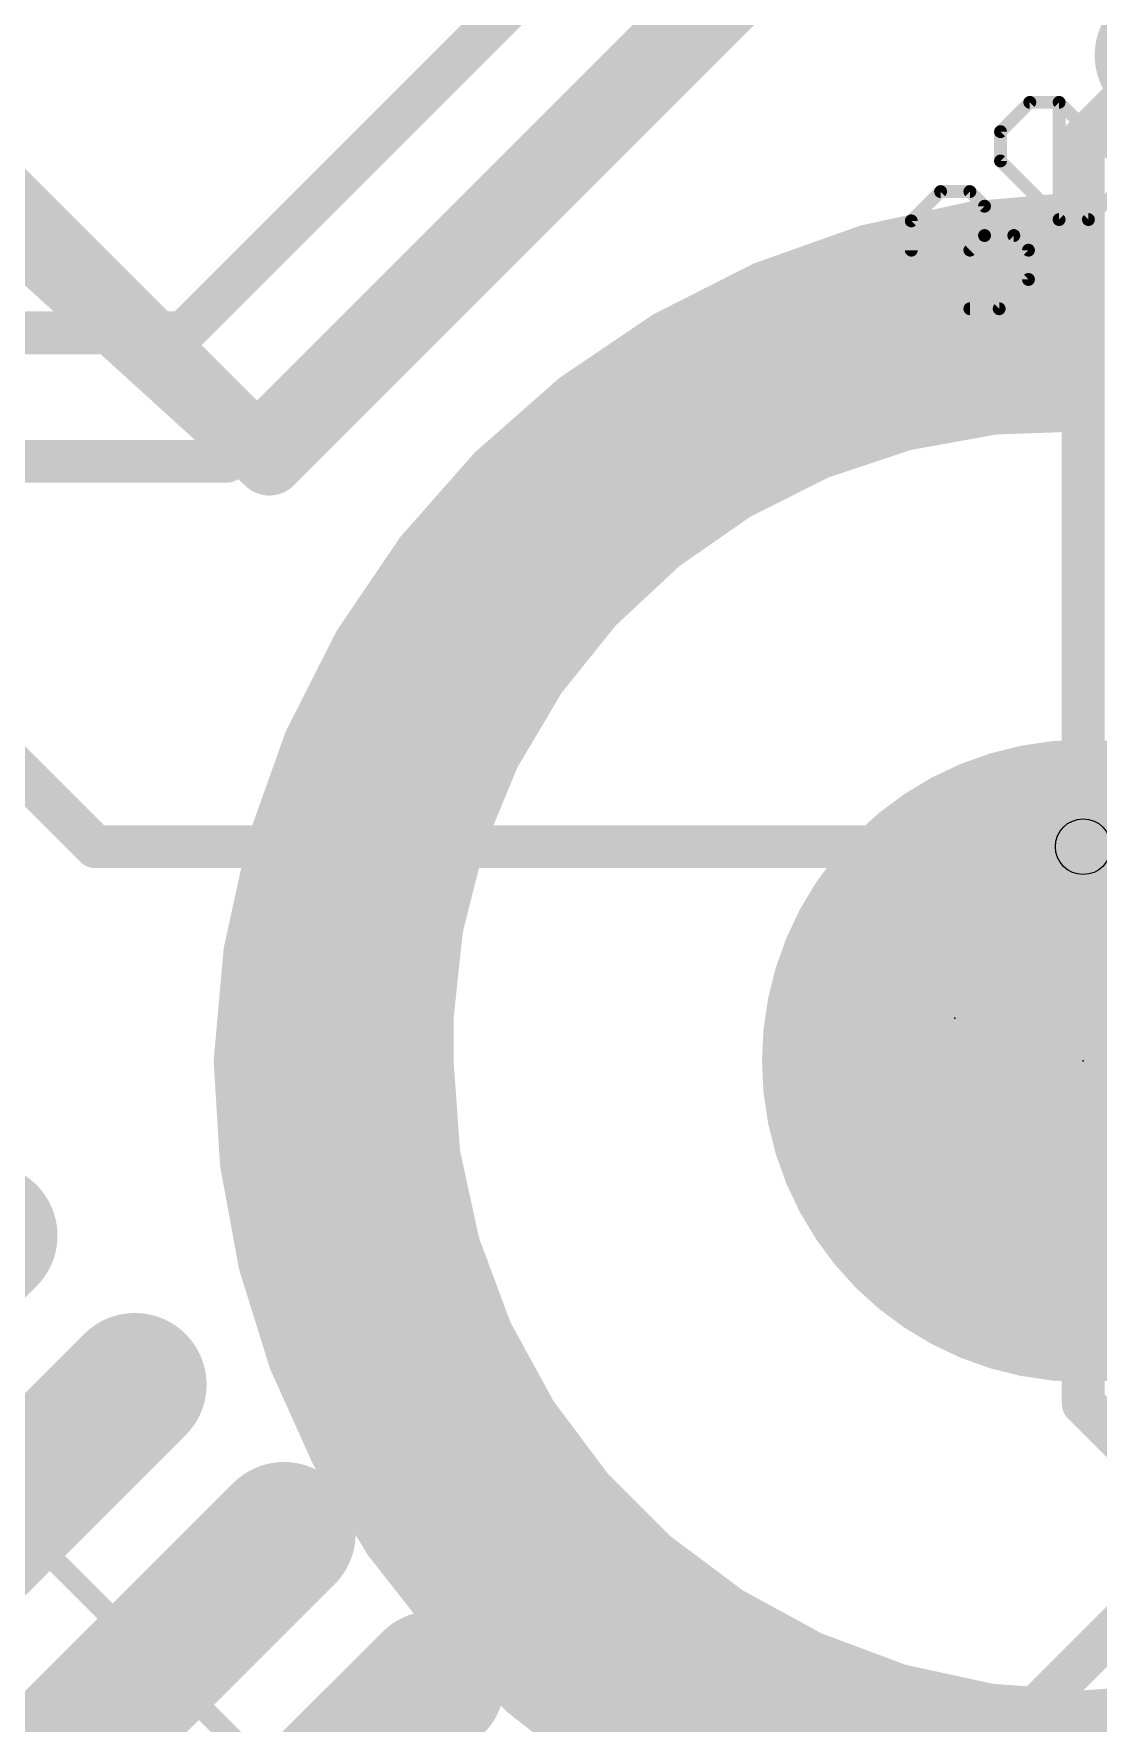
# Model space of a CAD drawing. Extents: x -0.14 to 1.59, y -0.14 to 1.59.
# Drawn here: x 0.785 to 1.0335, y 0.8753 to 1.2698 of the extents above; entities that cross this region are included whole.
import ezdxf

# ---------------------------------------------------------------- set-up
doc = ezdxf.new("R2010")
doc.units = 0
for name, color, linetype in [('1', 14, 'CONTINUOUS'), ('16', 174, 'CONTINUOUS'), ('17', 94, 'CONTINUOUS'), ('21', 251, 'CONTINUOUS'), ('23', 178, 'CONTINUOUS'), ('24', 178, 'CONTINUOUS'), ('44', 251, 'CONTINUOUS')]:
    doc.layers.add(name, color=color, linetype=linetype)

# ---------------------------------------------------------------- blocks, each defined once
blk = doc.blocks.new('PIE')
at = {"const_width": 0.5}
blk.add_lwpolyline([(0, -0.25, 1), (0, 0.25, 1), (0, -0.25)], format="xyb", dxfattribs=at)
blk = doc.blocks.new('SQUAREP')
blk.add_solid([(-0.5, -0.5), (0.5, -0.5), (-0.5, 0.5), (0.5, 0.5)])
blk = doc.blocks.new('RECT136000X480000R100')
at = {"const_width": 0.016732}
blk.add_lwpolyline([(0.008366, -0.042323), (0.008366, 0.042323, 0.414214), (0, 0.050689), (0, 0.050689, 0.414214), (-0.008366, 0.042323), (-0.008366, -0.042323, 0.414214), (0, -0.050689), (0, -0.050689, 0.414214)], format="xyb", close=True, dxfattribs=at)
blk.add_solid([(-0.001, -0.043323), (0.001, -0.043323), (-0.001, 0.043323), (0.001, 0.043323)])

msp = doc.modelspace()

# ---------------------------------------------------------------- linework, layer by layer
at = {"layer": '1'}
for points, const_width in [([(0.84, 1.17), (1.01, 1.34)], 0.016), ([(1.03, 1.245385), (1.079341, 1.294725)], 0.01), ([(0.73, 1.27), (0.84, 1.17)], 0.016), ([(1.03, 1.08), (1.03, 1.245385)], 0.01), ([(0.79937, 1.08), (0.68937, 1.19)], 0.01), ([(1.03, 1.08), (0.79937, 1.08)], 0.01), ([(1.03, 1.08), (1.03, 0.95)], 0.01), ([(1.03, 0.95), (1.06, 0.92)], 0.01), ([(0.925274, 0.785274), (1.06, 0.92)], 0.01)]:
    msp.add_lwpolyline(points, dxfattribs=dict(at, const_width=const_width))
for points, const_width in [([(1.0325, 1.245385, 1), (1.0275, 1.245385)], 0.005), ([(1.028232, 1.247152, 1), (1.031768, 1.243617)], 0.005), ([(0.837172, 1.172828, 1), (0.842828, 1.167172)], 0.008), ([(0.837309, 1.16704, 1), (0.842691, 1.17296)], 0.008), ([(0.79937, 1.0825, 1), (0.79937, 1.0775)], 0.005), ([(1.0325, 1.08, 1), (1.0275, 1.08)], 0.005), ([(1.03, 1.0775, 1), (1.03, 1.0825)], 0.005), ([(0.797602, 1.078232, 1), (0.801138, 1.081768)], 0.005), ([(1.0275, 1.08, 1), (1.0325, 1.08)], 0.005), ([(1.031768, 0.951768, 1), (1.028232, 0.948232)], 0.005), ([(1.0275, 0.95, 1), (1.0325, 0.95)], 0.005)]:
    msp.add_lwpolyline(points, format="xyb", dxfattribs=dict(at, const_width=const_width))
at = {"layer": '16'}
for points, const_width in [([(1.01, 1.39), (0.82, 1.2)], 0.01), ([(1.01, 1.35), (0.83, 1.17)], 0.01), ([(1.01, 1.34), (0.84, 1.17)], 0.016), ([(0.84, 1.17), (0.73, 1.28)], 0.016), ([(1.00412, 1.227692), (1.03, 1.23)], 0.006), ([(1.00412, 1.227692), (1.03, 1.23)], 0.006), ([(1.03, 1.228), (1.007574, 1.228)], 0.006), ([(1.03, 1.228), (1.007574, 1.228)], 0.006), ([(1.03, 1.23), (1.03, 1.18)], 0.006), ([(1.03, 1.23), (1.03, 1.18)], 0.006), ([(0.978738, 1.222134), (1.00412, 1.227692)], 0.006), ([(0.978738, 1.222134), (1.00412, 1.227692)], 0.006), ([(0.954262, 1.213415), (0.978738, 1.222134)], 0.006), ([(0.954262, 1.213415), (0.978738, 1.222134)], 0.006), ([(1.03, 1.222), (0.978362, 1.222)], 0.006), ([(1.03, 1.222), (0.978362, 1.222)], 0.006), ([(1.03, 1.216), (0.961519, 1.216)], 0.006), ([(1.03, 1.216), (0.961519, 1.216)], 0.006), ([(0.931082, 1.201675), (0.954262, 1.213415)], 0.006), ([(0.931082, 1.201675), (0.954262, 1.213415)], 0.006), ([(1.03, 1.21), (0.947519, 1.21)], 0.006), ([(1.03, 1.21), (0.947519, 1.21)], 0.006), ([(0.82, 1.2), (0.67, 1.2)], 0.01), ([(0.909571, 1.187101), (0.931082, 1.201675)], 0.006), ([(0.909571, 1.187101), (0.931082, 1.201675)], 0.006), ([(1.03, 1.204), (0.935673, 1.204)], 0.006), ([(1.03, 1.204), (0.935673, 1.204)], 0.006), ([(1.03, 1.198), (0.925658, 1.198)], 0.006), ([(1.03, 1.198), (0.925658, 1.198)], 0.006), ([(1.03, 1.192), (0.916802, 1.192)], 0.006), ([(1.03, 1.192), (0.916802, 1.192)], 0.006), ([(0.890072, 1.169928), (0.909571, 1.187101)], 0.006), ([(0.890072, 1.169928), (0.909571, 1.187101)], 0.006), ([(1.03, 1.186), (0.908321, 1.186)], 0.006), ([(1.03, 1.186), (0.908321, 1.186)], 0.006), ([(1.03, 1.18), (0.901508, 1.18)], 0.006), ([(1.03, 1.18), (0.901508, 1.18)], 0.006), ([(1.009313, 1.179236), (0.988946, 1.175535)], 0.006), ([(1.009313, 1.179236), (0.988946, 1.175535)], 0.006), ([(1.03, 1.18), (1.009313, 1.179236)], 0.006), ([(1.03, 1.18), (1.009313, 1.179236)], 0.006), ([(0.984353, 1.174), (0.894696, 1.174)], 0.006), ([(0.984353, 1.174), (0.894696, 1.174)], 0.006), ([(0.988946, 1.175535), (0.969313, 1.168974)], 0.006), ([(0.988946, 1.175535), (0.969313, 1.168974)], 0.006), ([(0.83, 1.17), (0.63, 1.17)], 0.01), ([(0.872899, 1.150429), (0.890072, 1.169928)], 0.006), ([(0.872899, 1.150429), (0.890072, 1.169928)], 0.006), ([(0.969313, 1.168974), (0.950813, 1.159685)], 0.006), ([(0.969313, 1.168974), (0.950813, 1.159685)], 0.006), ([(0.967374, 1.168), (0.888375, 1.168)], 0.006), ([(0.967374, 1.168), (0.888375, 1.168)], 0.006), ([(0.955424, 1.162), (0.88309, 1.162)], 0.006), ([(0.955424, 1.162), (0.88309, 1.162)], 0.006), ([(0.950813, 1.159685), (0.933824, 1.147858)], 0.006), ([(0.950813, 1.159685), (0.933824, 1.147858)], 0.006), ([(0.94552, 1.156), (0.877806, 1.156)], 0.006), ([(0.94552, 1.156), (0.877806, 1.156)], 0.006), ([(0.858325, 1.128918), (0.872899, 1.150429)], 0.006), ([(0.858325, 1.128918), (0.872899, 1.150429)], 0.006), ([(0.936901, 1.15), (0.872608, 1.15)], 0.006), ([(0.936901, 1.15), (0.872608, 1.15)], 0.006), ([(0.933824, 1.147858), (0.918691, 1.133734)], 0.006), ([(0.933824, 1.147858), (0.918691, 1.133734)], 0.006), ([(0.92969, 1.144), (0.868543, 1.144)], 0.006), ([(0.92969, 1.144), (0.868543, 1.144)], 0.006), ([(0.923262, 1.138), (0.864478, 1.138)], 0.006), ([(0.923262, 1.138), (0.864478, 1.138)], 0.006), ([(0.918691, 1.133734), (0.905721, 1.117599)], 0.006), ([(0.918691, 1.133734), (0.905721, 1.117599)], 0.006), ([(0.917297, 1.132), (0.860413, 1.132)], 0.006), ([(0.917297, 1.132), (0.860413, 1.132)], 0.006), ([(0.846585, 1.105738), (0.858325, 1.128918)], 0.006), ([(0.846585, 1.105738), (0.858325, 1.128918)], 0.006), ([(0.912474, 1.126), (0.856847, 1.126)], 0.006), ([(0.912474, 1.126), (0.856847, 1.126)], 0.006), ([(0.907651, 1.12), (0.853808, 1.12)], 0.006), ([(0.907651, 1.12), (0.853808, 1.12)], 0.006), ([(0.905721, 1.117599), (0.89518, 1.099783)], 0.006), ([(0.905721, 1.117599), (0.89518, 1.099783)], 0.006), ([(0.903592, 1.114), (0.85077, 1.114)], 0.006), ([(0.903592, 1.114), (0.85077, 1.114)], 0.006), ([(0.837866, 1.081262), (0.846585, 1.105738)], 0.006), ([(0.837866, 1.081262), (0.846585, 1.105738)], 0.006), ([(0.900042, 1.108), (0.847731, 1.108)], 0.006), ([(0.900042, 1.108), (0.847731, 1.108)], 0.006), ([(0.896492, 1.102), (0.845253, 1.102)], 0.006), ([(0.896492, 1.102), (0.845253, 1.102)], 0.006), ([(0.89518, 1.099783), (0.887282, 1.080649)], 0.006), ([(0.89518, 1.099783), (0.887282, 1.080649)], 0.006), ([(0.893619, 1.096), (0.843116, 1.096)], 0.006), ([(0.893619, 1.096), (0.843116, 1.096)], 0.006), ([(0.891142, 1.09), (0.840979, 1.09)], 0.006), ([(0.891142, 1.09), (0.840979, 1.09)], 0.006), ([(0.888666, 1.084), (0.838841, 1.084)], 0.006), ([(0.888666, 1.084), (0.838841, 1.084)], 0.006), ([(1.03, 1.03), (1.03, 1.08)], 0.01), ([(0.832308, 1.05588), (0.837866, 1.081262)], 0.006), ([(0.832308, 1.05588), (0.837866, 1.081262)], 0.006), ([(0.88661, 1.078), (0.837152, 1.078)], 0.006), ([(0.88661, 1.078), (0.837152, 1.078)], 0.006), ([(0.887282, 1.080649), (0.882188, 1.060585)], 0.006), ([(0.887282, 1.080649), (0.882188, 1.060585)], 0.006), ([(0.885086, 1.072), (0.835838, 1.072)], 0.006), ([(0.885086, 1.072), (0.835838, 1.072)], 0.006), ([(0.883563, 1.066), (0.834524, 1.066)], 0.006), ([(0.883563, 1.066), (0.834524, 1.066)], 0.006), ([(0.882125, 1.06), (0.83321, 1.06)], 0.006), ([(0.882125, 1.06), (0.83321, 1.06)], 0.006), ([(0.882188, 1.060585), (0.88, 1.04)], 0.006), ([(0.882188, 1.060585), (0.88, 1.04)], 0.006), ([(0.83, 1.03), (0.832308, 1.05588)], 0.006), ([(0.83, 1.03), (0.832308, 1.05588)], 0.006), ([(0.881488, 1.054), (0.83214, 1.054)], 0.006), ([(0.881488, 1.054), (0.83214, 1.054)], 0.006), ([(0.88085, 1.048), (0.831605, 1.048)], 0.006), ([(0.88085, 1.048), (0.831605, 1.048)], 0.006), ([(0.880213, 1.042), (0.83107, 1.042)], 0.006), ([(0.880213, 1.042), (0.83107, 1.042)], 0.006), ([(0.88, 1.04), (0.88, 1.03)], 0.006), ([(0.88, 1.04), (0.88, 1.03)], 0.006), ([(0.88, 1.036), (0.830535, 1.036)], 0.006), ([(0.88, 1.036), (0.830535, 1.036)], 0.006), ([(0.831458, 1.005893), (0.83, 1.03)], 0.006), ([(0.88, 1.03), (0.83, 1.03)], 0.006), ([(0.831458, 1.005893), (0.83, 1.03)], 0.006), ([(0.88, 1.03), (0.83, 1.03)], 0.006), ([(0.88, 1.03), (0.881527, 1.008653)], 0.006), ([(0.88, 1.03), (0.881527, 1.008653)], 0.006), ([(0.880429, 1.024), (0.830363, 1.024)], 0.006), ([(0.880429, 1.024), (0.830363, 1.024)], 0.006), ([(0.880858, 1.018), (0.830726, 1.018)], 0.006), ([(0.880858, 1.018), (0.830726, 1.018)], 0.006), ([(0.881287, 1.012), (0.831089, 1.012)], 0.006), ([(0.881287, 1.012), (0.831089, 1.012)], 0.006), ([(0.881527, 1.008653), (0.886076, 0.98774)], 0.006), ([(0.881527, 1.008653), (0.886076, 0.98774)], 0.006), ([(0.882104, 1.006), (0.831452, 1.006)], 0.006), ([(0.882104, 1.006), (0.831452, 1.006)], 0.006), ([(0.835812, 0.982137), (0.831458, 1.005893)], 0.006), ([(0.835812, 0.982137), (0.831458, 1.005893)], 0.006), ([(0.883409, 1), (0.832538, 1)], 0.006), ([(0.883409, 1), (0.832538, 1)], 0.006), ([(0.884714, 0.994), (0.833638, 0.994)], 0.006), ([(0.884714, 0.994), (0.833638, 0.994)], 0.006), ([(0.886019, 0.988), (0.834737, 0.988)], 0.006), ([(0.886019, 0.988), (0.834737, 0.988)], 0.006), ([(0.886076, 0.98774), (0.893555, 0.967688)], 0.006), ([(0.886076, 0.98774), (0.893555, 0.967688)], 0.006), ([(0.842997, 0.959079), (0.835812, 0.982137)], 0.006), ([(0.842997, 0.959079), (0.835812, 0.982137)], 0.006), ([(0.888217, 0.982), (0.835854, 0.982)], 0.006), ([(0.888217, 0.982), (0.835854, 0.982)], 0.006), ([(0.890455, 0.976), (0.837724, 0.976)], 0.006), ([(0.890455, 0.976), (0.837724, 0.976)], 0.006), ([(0.892693, 0.97), (0.839594, 0.97)], 0.006), ([(0.892693, 0.97), (0.839594, 0.97)], 0.006), ([(0.893555, 0.967688), (0.903812, 0.948904)], 0.006), ([(0.893555, 0.967688), (0.903812, 0.948904)], 0.006), ([(0.895569, 0.964), (0.841463, 0.964)], 0.006), ([(0.895569, 0.964), (0.841463, 0.964)], 0.006), ([(0.852909, 0.937055), (0.842997, 0.959079)], 0.006), ([(0.852909, 0.937055), (0.842997, 0.959079)], 0.006), ([(0.898845, 0.958), (0.843483, 0.958)], 0.006), ([(0.898845, 0.958), (0.843483, 0.958)], 0.006), ([(0.902121, 0.952), (0.846183, 0.952)], 0.006), ([(0.902121, 0.952), (0.846183, 0.952)], 0.006), ([(0.903812, 0.948904), (0.916638, 0.931771)], 0.006), ([(0.903812, 0.948904), (0.916638, 0.931771)], 0.006), ([(0.905986, 0.946), (0.848883, 0.946)], 0.006), ([(0.905986, 0.946), (0.848883, 0.946)], 0.006), ([(0.910477, 0.94), (0.851584, 0.94)], 0.006), ([(0.910477, 0.94), (0.851584, 0.94)], 0.006), ([(0.865403, 0.916387), (0.852909, 0.937055)], 0.006), ([(0.865403, 0.916387), (0.852909, 0.937055)], 0.006), ([(0.914969, 0.934), (0.854756, 0.934)], 0.006), ([(0.914969, 0.934), (0.854756, 0.934)], 0.006), ([(0.916638, 0.931771), (0.931771, 0.916638)], 0.006), ([(0.916638, 0.931771), (0.931771, 0.916638)], 0.006), ([(0.920408, 0.928), (0.858383, 0.928)], 0.006), ([(0.920408, 0.928), (0.858383, 0.928)], 0.006), ([(0.926408, 0.922), (0.86201, 0.922)], 0.006), ([(0.926408, 0.922), (0.86201, 0.922)], 0.006), ([(0.880298, 0.897375), (0.865403, 0.916387)], 0.006), ([(0.880298, 0.897375), (0.865403, 0.916387)], 0.006), ([(0.931771, 0.916638), (0.948904, 0.903812)], 0.006), ([(0.931771, 0.916638), (0.948904, 0.903812)], 0.006), ([(0.932623, 0.916), (0.865706, 0.916)], 0.006), ([(0.932623, 0.916), (0.865706, 0.916)], 0.006), ([(0.940638, 0.91), (0.870407, 0.91)], 0.006), ([(0.940638, 0.91), (0.870407, 0.91)], 0.006), ([(0.948653, 0.904), (0.875108, 0.904)], 0.006), ([(0.948653, 0.904), (0.875108, 0.904)], 0.006), ([(0.948904, 0.903812), (0.967688, 0.893555)], 0.006), ([(0.948904, 0.903812), (0.967688, 0.893555)], 0.006), ([(0.959548, 0.898), (0.879809, 0.898)], 0.006), ([(0.959548, 0.898), (0.879809, 0.898)], 0.006), ([(0.897375, 0.880298), (0.880298, 0.897375)], 0.006), ([(0.897375, 0.880298), (0.880298, 0.897375)], 0.006), ([(0.967688, 0.893555), (0.98774, 0.886076)], 0.006), ([(0.967688, 0.893555), (0.98774, 0.886076)], 0.006), ([(0.971857, 0.892), (0.885673, 0.892)], 0.006), ([(0.971857, 0.892), (0.885673, 0.892)], 0.006), ([(0.98809, 0.886), (0.891673, 0.886)], 0.006), ([(0.98809, 0.886), (0.891673, 0.886)], 0.006), ([(0.98774, 0.886076), (1.008653, 0.881527)], 0.006), ([(0.98774, 0.886076), (1.008653, 0.881527)], 0.006), ([(1.008653, 0.881527), (1.03, 0.88)], 0.006), ([(1.008653, 0.881527), (1.03, 0.88)], 0.006), ([(1.03, 0.88), (1.051347, 0.881527)], 0.006), ([(1.03, 0.88), (1.051347, 0.881527)], 0.006), ([(0.916387, 0.865403), (0.897375, 0.880298)], 0.006), ([(0.916387, 0.865403), (0.897375, 0.880298)], 0.006), ([(1.03, 0.88), (0.897756, 0.88)], 0.006), ([(1.03, 0.88), (0.897756, 0.88)], 0.006), ([(1.162244, 0.88), (1.03, 0.88)], 0.006), ([(1.162244, 0.88), (1.03, 0.88)], 0.006), ([(1.154586, 0.874), (0.905414, 0.874)], 0.006), ([(1.154586, 0.874), (0.905414, 0.874)], 0.006)]:
    msp.add_lwpolyline(points, dxfattribs=dict(at, const_width=const_width))
for points, const_width in [([(1.007574, 1.2295, 1), (1.007574, 1.2265)], 0.003), ([(1.007574, 1.2295, 1), (1.007574, 1.2265)], 0.003), ([(1.0315, 1.23, 1), (1.0285, 1.23)], 0.003), ([(1.0315, 1.23, 1), (1.0285, 1.23)], 0.003), ([(1.030133, 1.228506, 1), (1.029867, 1.231494)], 0.003), ([(1.030133, 1.228506, 1), (1.029867, 1.231494)], 0.003), ([(1.03, 1.2265, 1), (1.03, 1.2295)], 0.003), ([(1.03, 1.2265, 1), (1.03, 1.2295)], 0.003), ([(1.003986, 1.229186, 1), (1.004253, 1.226198)], 0.003), ([(1.003986, 1.229186, 1), (1.004253, 1.226198)], 0.003), ([(1.004441, 1.226227, 1), (1.003799, 1.229157)], 0.003), ([(1.004441, 1.226227, 1), (1.003799, 1.229157)], 0.003), ([(0.978362, 1.2235, 1), (0.978362, 1.2205)], 0.003), ([(0.978362, 1.2235, 1), (0.978362, 1.2205)], 0.003), ([(0.978417, 1.223599, 1), (0.979059, 1.220669)], 0.003), ([(0.978417, 1.223599, 1), (0.979059, 1.220669)], 0.003), ([(0.979241, 1.220721, 1), (0.978235, 1.223547)], 0.003), ([(0.979241, 1.220721, 1), (0.978235, 1.223547)], 0.003), ([(1.03, 1.2205, 1), (1.03, 1.2235)], 0.003), ([(1.03, 1.2205, 1), (1.03, 1.2235)], 0.003), ([(0.961519, 1.2175, 1), (0.961519, 1.2145)], 0.003), ([(0.961519, 1.2175, 1), (0.961519, 1.2145)], 0.003), ([(1.03, 1.2145, 1), (1.03, 1.2175)], 0.003), ([(1.03, 1.2145, 1), (1.03, 1.2175)], 0.003), ([(0.953758, 1.214828, 1), (0.954765, 1.212002)], 0.003), ([(0.953758, 1.214828, 1), (0.954765, 1.212002)], 0.003), ([(0.954939, 1.212077, 1), (0.953584, 1.214753)], 0.003), ([(0.954939, 1.212077, 1), (0.953584, 1.214753)], 0.003), ([(0.947519, 1.2115, 1), (0.947519, 1.2085)], 0.003), ([(0.947519, 1.2115, 1), (0.947519, 1.2085)], 0.003), ([(1.03, 1.2085, 1), (1.03, 1.2115)], 0.003), ([(1.03, 1.2085, 1), (1.03, 1.2115)], 0.003), ([(0.818232, 1.201768, 1), (0.821768, 1.198232)], 0.005), ([(0.82, 1.1975, 1), (0.82, 1.2025)], 0.005), ([(0.930404, 1.203013, 1), (0.93176, 1.200336)], 0.003), ([(0.930404, 1.203013, 1), (0.93176, 1.200336)], 0.003), ([(0.931923, 1.200433, 1), (0.930241, 1.202916)], 0.003), ([(0.931923, 1.200433, 1), (0.930241, 1.202916)], 0.003), ([(0.935673, 1.2055, 1), (0.935673, 1.2025)], 0.003), ([(0.935673, 1.2055, 1), (0.935673, 1.2025)], 0.003), ([(1.03, 1.2025, 1), (1.03, 1.2055)], 0.003), ([(1.03, 1.2025, 1), (1.03, 1.2055)], 0.003), ([(0.925658, 1.1995, 1), (0.925658, 1.1965)], 0.003), ([(0.925658, 1.1995, 1), (0.925658, 1.1965)], 0.003), ([(1.03, 1.1965, 1), (1.03, 1.1995)], 0.003), ([(1.03, 1.1965, 1), (1.03, 1.1995)], 0.003), ([(0.916802, 1.1935, 1), (0.916802, 1.1905)], 0.003), ([(0.916802, 1.1935, 1), (0.916802, 1.1905)], 0.003), ([(1.03, 1.1905, 1), (1.03, 1.1935)], 0.003), ([(1.03, 1.1905, 1), (1.03, 1.1935)], 0.003), ([(0.908321, 1.1875, 1), (0.908321, 1.1845)], 0.003), ([(0.908321, 1.1875, 1), (0.908321, 1.1845)], 0.003), ([(0.90873, 1.188343, 1), (0.910412, 1.185859)], 0.003), ([(0.90873, 1.188343, 1), (0.910412, 1.185859)], 0.003), ([(0.910562, 1.185975, 1), (0.90858, 1.188227)], 0.003), ([(0.910562, 1.185975, 1), (0.90858, 1.188227)], 0.003), ([(1.03, 1.1845, 1), (1.03, 1.1875)], 0.003), ([(1.03, 1.1845, 1), (1.03, 1.1875)], 0.003), ([(0.901508, 1.1815, 1), (0.901508, 1.1785)], 0.003), ([(0.901508, 1.1815, 1), (0.901508, 1.1785)], 0.003), ([(1.009258, 1.180735, 1), (1.009369, 1.177737)], 0.003), ([(1.009258, 1.180735, 1), (1.009369, 1.177737)], 0.003), ([(1.009582, 1.17776, 1), (1.009045, 1.180712)], 0.003), ([(1.009582, 1.17776, 1), (1.009045, 1.180712)], 0.003), ([(1.0285, 1.18, 1), (1.0315, 1.18)], 0.003), ([(1.0285, 1.18, 1), (1.0315, 1.18)], 0.003), ([(1.030055, 1.178501, 1), (1.029945, 1.181499)], 0.003), ([(1.030055, 1.178501, 1), (1.029945, 1.181499)], 0.003), ([(1.03, 1.1785, 1), (1.03, 1.1815)], 0.003), ([(1.03, 1.1785, 1), (1.03, 1.1815)], 0.003), ([(0.837172, 1.172828, 1), (0.842828, 1.167172)], 0.008), ([(0.837172, 1.167172, 1), (0.842828, 1.172828)], 0.008), ([(0.894696, 1.1755, 1), (0.894696, 1.1725)], 0.003), ([(0.894696, 1.1755, 1), (0.894696, 1.1725)], 0.003), ([(0.984353, 1.1725, 1), (0.984353, 1.1755)], 0.003), ([(0.984353, 1.1725, 1), (0.984353, 1.1755)], 0.003), ([(0.988678, 1.177011, 1), (0.989214, 1.174059)], 0.003), ([(0.988678, 1.177011, 1), (0.989214, 1.174059)], 0.003), ([(0.989422, 1.174113, 1), (0.988471, 1.176958)], 0.003), ([(0.989422, 1.174113, 1), (0.988471, 1.176958)], 0.003), ([(0.828232, 1.171768, 1), (0.831768, 1.168232)], 0.005), ([(0.83, 1.1675, 1), (0.83, 1.1725)], 0.005), ([(0.889081, 1.171053, 1), (0.891064, 1.168802)], 0.003), ([(0.889081, 1.171053, 1), (0.891064, 1.168802)], 0.003), ([(0.891198, 1.168936, 1), (0.888947, 1.170919)], 0.003), ([(0.891198, 1.168936, 1), (0.888947, 1.170919)], 0.003), ([(0.968838, 1.170396, 1), (0.969788, 1.167551)], 0.003), ([(0.968838, 1.170396, 1), (0.969788, 1.167551)], 0.003), ([(0.969986, 1.167633, 1), (0.96864, 1.170314)], 0.003), ([(0.969986, 1.167633, 1), (0.96864, 1.170314)], 0.003), ([(0.888375, 1.1695, 1), (0.888375, 1.1665)], 0.003), ([(0.888375, 1.1695, 1), (0.888375, 1.1665)], 0.003), ([(0.967374, 1.1665, 1), (0.967374, 1.1695)], 0.003), ([(0.967374, 1.1665, 1), (0.967374, 1.1695)], 0.003), ([(0.88309, 1.1635, 1), (0.88309, 1.1605)], 0.003), ([(0.88309, 1.1635, 1), (0.88309, 1.1605)], 0.003), ([(0.955424, 1.1605, 1), (0.955424, 1.1635)], 0.003), ([(0.955424, 1.1605, 1), (0.955424, 1.1635)], 0.003), ([(0.95014, 1.161025, 1), (0.951486, 1.158344)], 0.003), ([(0.95014, 1.161025, 1), (0.951486, 1.158344)], 0.003), ([(0.95167, 1.158454, 1), (0.949956, 1.160916)], 0.003), ([(0.95167, 1.158454, 1), (0.949956, 1.160916)], 0.003), ([(0.877806, 1.1575, 1), (0.877806, 1.1545)], 0.003), ([(0.877806, 1.1575, 1), (0.877806, 1.1545)], 0.003), ([(0.94552, 1.1545, 1), (0.94552, 1.1575)], 0.003), ([(0.94552, 1.1545, 1), (0.94552, 1.1575)], 0.003), ([(0.872608, 1.1515, 1), (0.872608, 1.1485)], 0.003), ([(0.872608, 1.1515, 1), (0.872608, 1.1485)], 0.003), ([(0.871773, 1.15142, 1), (0.874025, 1.149438)], 0.003), ([(0.871773, 1.15142, 1), (0.874025, 1.149438)], 0.003), ([(0.874141, 1.149588, 1), (0.871657, 1.15127)], 0.003), ([(0.874141, 1.149588, 1), (0.871657, 1.15127)], 0.003), ([(0.936901, 1.1485, 1), (0.936901, 1.1515)], 0.003), ([(0.936901, 1.1485, 1), (0.936901, 1.1515)], 0.003), ([(0.932967, 1.149089, 1), (0.934681, 1.146627)], 0.003), ([(0.932967, 1.149089, 1), (0.934681, 1.146627)], 0.003), ([(0.934847, 1.146761, 1), (0.9328, 1.148955)], 0.003), ([(0.934847, 1.146761, 1), (0.9328, 1.148955)], 0.003), ([(0.868543, 1.1455, 1), (0.868543, 1.1425)], 0.003), ([(0.868543, 1.1455, 1), (0.868543, 1.1425)], 0.003), ([(0.92969, 1.1425, 1), (0.92969, 1.1455)], 0.003), ([(0.92969, 1.1425, 1), (0.92969, 1.1455)], 0.003), ([(0.864478, 1.1395, 1), (0.864478, 1.1365)], 0.003), ([(0.864478, 1.1395, 1), (0.864478, 1.1365)], 0.003), ([(0.923262, 1.1365, 1), (0.923262, 1.1395)], 0.003), ([(0.923262, 1.1365, 1), (0.923262, 1.1395)], 0.003), ([(0.917667, 1.13483, 1), (0.919714, 1.132637)], 0.003), ([(0.917667, 1.13483, 1), (0.919714, 1.132637)], 0.003), ([(0.91986, 1.132794, 1), (0.917521, 1.134673)], 0.003), ([(0.91986, 1.132794, 1), (0.917521, 1.134673)], 0.003), ([(0.860413, 1.1335, 1), (0.860413, 1.1305)], 0.003), ([(0.860413, 1.1335, 1), (0.860413, 1.1305)], 0.003), ([(0.917297, 1.1305, 1), (0.917297, 1.1335)], 0.003), ([(0.917297, 1.1305, 1), (0.917297, 1.1335)], 0.003), ([(0.856847, 1.1275, 1), (0.856847, 1.1245)], 0.003), ([(0.856847, 1.1275, 1), (0.856847, 1.1245)], 0.003), ([(0.857084, 1.129759, 1), (0.859567, 1.128077)], 0.003), ([(0.857084, 1.129759, 1), (0.859567, 1.128077)], 0.003), ([(0.859664, 1.12824, 1), (0.856987, 1.129596)], 0.003), ([(0.859664, 1.12824, 1), (0.856987, 1.129596)], 0.003), ([(0.912474, 1.1245, 1), (0.912474, 1.1275)], 0.003), ([(0.912474, 1.1245, 1), (0.912474, 1.1275)], 0.003), ([(0.853808, 1.1215, 1), (0.853808, 1.1185)], 0.003), ([(0.853808, 1.1215, 1), (0.853808, 1.1185)], 0.003), ([(0.907012, 1.116835, 1), (0.90443, 1.118363)], 0.003), ([(0.907012, 1.116835, 1), (0.90443, 1.118363)], 0.003), ([(0.907651, 1.1185, 1), (0.907651, 1.1215)], 0.003), ([(0.907651, 1.1185, 1), (0.907651, 1.1215)], 0.003), ([(0.85077, 1.1155, 1), (0.85077, 1.1125)], 0.003), ([(0.85077, 1.1155, 1), (0.85077, 1.1125)], 0.003), ([(0.903592, 1.1125, 1), (0.903592, 1.1155)], 0.003), ([(0.903592, 1.1125, 1), (0.903592, 1.1155)], 0.003), ([(0.904552, 1.118539, 1), (0.906891, 1.116659)], 0.003), ([(0.904552, 1.118539, 1), (0.906891, 1.116659)], 0.003), ([(0.847998, 1.105235, 1), (0.845172, 1.106242)], 0.003), ([(0.847998, 1.105235, 1), (0.845172, 1.106242)], 0.003), ([(0.847731, 1.1095, 1), (0.847731, 1.1065)], 0.003), ([(0.847731, 1.1095, 1), (0.847731, 1.1065)], 0.003), ([(0.900042, 1.1065, 1), (0.900042, 1.1095)], 0.003), ([(0.900042, 1.1065, 1), (0.900042, 1.1095)], 0.003), ([(0.845253, 1.1035, 1), (0.845253, 1.1005)], 0.003), ([(0.845253, 1.1035, 1), (0.845253, 1.1005)], 0.003), ([(0.845247, 1.106416, 1), (0.847923, 1.105061)], 0.003), ([(0.845247, 1.106416, 1), (0.847923, 1.105061)], 0.003), ([(0.896492, 1.1005, 1), (0.896492, 1.1035)], 0.003), ([(0.896492, 1.1005, 1), (0.896492, 1.1035)], 0.003), ([(0.89389, 1.100547, 1), (0.896471, 1.09902)], 0.003), ([(0.89389, 1.100547, 1), (0.896471, 1.09902)], 0.003), ([(0.896567, 1.099211, 1), (0.893794, 1.100356)], 0.003), ([(0.896567, 1.099211, 1), (0.893794, 1.100356)], 0.003), ([(0.843116, 1.0975, 1), (0.843116, 1.0945)], 0.003), ([(0.843116, 1.0975, 1), (0.843116, 1.0945)], 0.003), ([(0.893619, 1.0945, 1), (0.893619, 1.0975)], 0.003), ([(0.893619, 1.0945, 1), (0.893619, 1.0975)], 0.003), ([(0.840979, 1.0915, 1), (0.840979, 1.0885)], 0.003), ([(0.840979, 1.0915, 1), (0.840979, 1.0885)], 0.003), ([(0.891142, 1.0885, 1), (0.891142, 1.0915)], 0.003), ([(0.891142, 1.0885, 1), (0.891142, 1.0915)], 0.003), ([(0.838841, 1.0855, 1), (0.838841, 1.0825)], 0.003), ([(0.838841, 1.0855, 1), (0.838841, 1.0825)], 0.003), ([(0.888666, 1.0825, 1), (0.888666, 1.0855)], 0.003), ([(0.888666, 1.0825, 1), (0.888666, 1.0855)], 0.003), ([(1.0325, 1.08, 1), (1.0275, 1.08)], 0.005), ([(0.837152, 1.0795, 1), (0.837152, 1.0765)], 0.003), ([(0.837152, 1.0795, 1), (0.837152, 1.0765)], 0.003), ([(0.836453, 1.081765, 1), (0.839279, 1.080759)], 0.003), ([(0.836453, 1.081765, 1), (0.839279, 1.080759)], 0.003), ([(0.839331, 1.080941, 1), (0.836401, 1.081583)], 0.003), ([(0.839331, 1.080941, 1), (0.836401, 1.081583)], 0.003), ([(0.885896, 1.081221, 1), (0.888669, 1.080076)], 0.003), ([(0.885896, 1.081221, 1), (0.888669, 1.080076)], 0.003), ([(0.888736, 1.08028, 1), (0.885828, 1.081018)], 0.003), ([(0.888736, 1.08028, 1), (0.885828, 1.081018)], 0.003), ([(0.88661, 1.0765, 1), (0.88661, 1.0795)], 0.003), ([(0.88661, 1.0765, 1), (0.88661, 1.0795)], 0.003), ([(0.835838, 1.0735, 1), (0.835838, 1.0705)], 0.003), ([(0.835838, 1.0735, 1), (0.835838, 1.0705)], 0.003), ([(0.885086, 1.0705, 1), (0.885086, 1.0735)], 0.003), ([(0.885086, 1.0705, 1), (0.885086, 1.0735)], 0.003), ([(0.834524, 1.0675, 1), (0.834524, 1.0645)], 0.003), ([(0.834524, 1.0675, 1), (0.834524, 1.0645)], 0.003), ([(0.883563, 1.0645, 1), (0.883563, 1.0675)], 0.003), ([(0.883563, 1.0645, 1), (0.883563, 1.0675)], 0.003), ([(0.83321, 1.0615, 1), (0.83321, 1.0585)], 0.003), ([(0.83321, 1.0615, 1), (0.83321, 1.0585)], 0.003), ([(0.880734, 1.060954, 1), (0.883641, 1.060216)], 0.003), ([(0.880734, 1.060954, 1), (0.883641, 1.060216)], 0.003), ([(0.883679, 1.060426, 1), (0.880696, 1.060743)], 0.003), ([(0.883679, 1.060426, 1), (0.880696, 1.060743)], 0.003), ([(0.882125, 1.0585, 1), (0.882125, 1.0615)], 0.003), ([(0.882125, 1.0585, 1), (0.882125, 1.0615)], 0.003), ([(0.830843, 1.056201, 1), (0.833773, 1.055559)], 0.003), ([(0.830843, 1.056201, 1), (0.833773, 1.055559)], 0.003), ([(0.833802, 1.055747, 1), (0.830814, 1.056014)], 0.003), ([(0.833802, 1.055747, 1), (0.830814, 1.056014)], 0.003), ([(0.83214, 1.0555, 1), (0.83214, 1.0525)], 0.003), ([(0.83214, 1.0555, 1), (0.83214, 1.0525)], 0.003), ([(0.881488, 1.0525, 1), (0.881488, 1.0555)], 0.003), ([(0.881488, 1.0525, 1), (0.881488, 1.0555)], 0.003), ([(0.831605, 1.0495, 1), (0.831605, 1.0465)], 0.003), ([(0.831605, 1.0495, 1), (0.831605, 1.0465)], 0.003), ([(0.88085, 1.0465, 1), (0.88085, 1.0495)], 0.003), ([(0.88085, 1.0465, 1), (0.88085, 1.0495)], 0.003), ([(0.83107, 1.0435, 1), (0.83107, 1.0405)], 0.003), ([(0.83107, 1.0435, 1), (0.83107, 1.0405)], 0.003), ([(0.8815, 1.04, 1), (0.8785, 1.04)], 0.003), ([(0.8815, 1.04, 1), (0.8785, 1.04)], 0.003), ([(0.878508, 1.040159, 1), (0.881492, 1.039841)], 0.003), ([(0.878508, 1.040159, 1), (0.881492, 1.039841)], 0.003), ([(0.880213, 1.0405, 1), (0.880213, 1.0435)], 0.003), ([(0.880213, 1.0405, 1), (0.880213, 1.0435)], 0.003), ([(0.830535, 1.0375, 1), (0.830535, 1.0345)], 0.003), ([(0.830535, 1.0375, 1), (0.830535, 1.0345)], 0.003), ([(0.88, 1.0345, 1), (0.88, 1.0375)], 0.003), ([(0.88, 1.0345, 1), (0.88, 1.0375)], 0.003), ([(0.831497, 1.030091, 1), (0.828503, 1.029909)], 0.003), ([(0.83, 1.0315, 1), (0.83, 1.0285)], 0.003), ([(0.831497, 1.030091, 1), (0.828503, 1.029909)], 0.003), ([(0.83, 1.0315, 1), (0.83, 1.0285)], 0.003), ([(0.828506, 1.030133, 1), (0.831494, 1.029867)], 0.003), ([(0.828506, 1.030133, 1), (0.831494, 1.029867)], 0.003), ([(0.881496, 1.030107, 1), (0.878504, 1.029893)], 0.003), ([(0.881496, 1.030107, 1), (0.878504, 1.029893)], 0.003), ([(0.8785, 1.03, 1), (0.8815, 1.03)], 0.003), ([(0.8785, 1.03, 1), (0.8815, 1.03)], 0.003), ([(0.88, 1.0285, 1), (0.88, 1.0315)], 0.003), ([(0.88, 1.0285, 1), (0.88, 1.0315)], 0.003), ([(1.0275, 1.03, 1), (1.0325, 1.03)], 0.005), ([(0.830363, 1.0255, 1), (0.830363, 1.0225)], 0.003), ([(0.830363, 1.0255, 1), (0.830363, 1.0225)], 0.003), ([(0.880429, 1.0225, 1), (0.880429, 1.0255)], 0.003), ([(0.880429, 1.0225, 1), (0.880429, 1.0255)], 0.003), ([(0.830726, 1.0195, 1), (0.830726, 1.0165)], 0.003), ([(0.830726, 1.0195, 1), (0.830726, 1.0165)], 0.003), ([(0.880858, 1.0165, 1), (0.880858, 1.0195)], 0.003), ([(0.880858, 1.0165, 1), (0.880858, 1.0195)], 0.003), ([(0.831089, 1.0135, 1), (0.831089, 1.0105)], 0.003), ([(0.831089, 1.0135, 1), (0.831089, 1.0105)], 0.003), ([(0.881287, 1.0105, 1), (0.881287, 1.0135)], 0.003), ([(0.881287, 1.0105, 1), (0.881287, 1.0135)], 0.003), ([(0.882993, 1.008972, 1), (0.880061, 1.008334)], 0.003), ([(0.882993, 1.008972, 1), (0.880061, 1.008334)], 0.003), ([(0.880031, 1.008546, 1), (0.883023, 1.00876)], 0.003), ([(0.880031, 1.008546, 1), (0.883023, 1.00876)], 0.003), ([(0.831452, 1.0075, 1), (0.831452, 1.0045)], 0.003), ([(0.831452, 1.0075, 1), (0.831452, 1.0045)], 0.003), ([(0.832934, 1.006163, 1), (0.829983, 1.005622)], 0.003), ([(0.832934, 1.006163, 1), (0.829983, 1.005622)], 0.003), ([(0.829961, 1.005802, 1), (0.832955, 1.005983)], 0.003), ([(0.829961, 1.005802, 1), (0.832955, 1.005983)], 0.003), ([(0.882104, 1.0045, 1), (0.882104, 1.0075)], 0.003), ([(0.882104, 1.0045, 1), (0.882104, 1.0075)], 0.003), ([(0.832538, 1.0015, 1), (0.832538, 0.9985)], 0.003), ([(0.832538, 1.0015, 1), (0.832538, 0.9985)], 0.003), ([(0.883409, 0.9985, 1), (0.883409, 1.0015)], 0.003), ([(0.883409, 0.9985, 1), (0.883409, 1.0015)], 0.003), ([(0.833638, 0.9955, 1), (0.833638, 0.9925)], 0.003), ([(0.833638, 0.9955, 1), (0.833638, 0.9925)], 0.003), ([(0.884714, 0.9925, 1), (0.884714, 0.9955)], 0.003), ([(0.884714, 0.9925, 1), (0.884714, 0.9955)], 0.003), ([(0.834737, 0.9895, 1), (0.834737, 0.9865)], 0.003), ([(0.834737, 0.9895, 1), (0.834737, 0.9865)], 0.003), ([(0.887481, 0.988264, 1), (0.884671, 0.987216)], 0.003), ([(0.887481, 0.988264, 1), (0.884671, 0.987216)], 0.003), ([(0.886019, 0.9865, 1), (0.886019, 0.9895)], 0.003), ([(0.886019, 0.9865, 1), (0.886019, 0.9895)], 0.003), ([(0.88461, 0.987421, 1), (0.887542, 0.988059)], 0.003), ([(0.88461, 0.987421, 1), (0.887542, 0.988059)], 0.003), ([(0.837244, 0.982583, 1), (0.83438, 0.981691)], 0.003), ([(0.837244, 0.982583, 1), (0.83438, 0.981691)], 0.003), ([(0.834336, 0.981866, 1), (0.837287, 0.982407)], 0.003), ([(0.834336, 0.981866, 1), (0.837287, 0.982407)], 0.003), ([(0.835854, 0.9835, 1), (0.835854, 0.9805)], 0.003), ([(0.835854, 0.9835, 1), (0.835854, 0.9805)], 0.003), ([(0.888217, 0.9805, 1), (0.888217, 0.9835)], 0.003), ([(0.888217, 0.9805, 1), (0.888217, 0.9835)], 0.003), ([(0.837724, 0.9775, 1), (0.837724, 0.9745)], 0.003), ([(0.837724, 0.9775, 1), (0.837724, 0.9745)], 0.003), ([(0.890455, 0.9745, 1), (0.890455, 0.9775)], 0.003), ([(0.890455, 0.9745, 1), (0.890455, 0.9775)], 0.003), ([(0.839594, 0.9715, 1), (0.839594, 0.9685)], 0.003), ([(0.839594, 0.9715, 1), (0.839594, 0.9685)], 0.003), ([(0.894872, 0.968407, 1), (0.892239, 0.966969)], 0.003), ([(0.894872, 0.968407, 1), (0.892239, 0.966969)], 0.003), ([(0.892693, 0.9685, 1), (0.892693, 0.9715)], 0.003), ([(0.892693, 0.9685, 1), (0.892693, 0.9715)], 0.003), ([(0.841463, 0.9655, 1), (0.841463, 0.9625)], 0.003), ([(0.841463, 0.9655, 1), (0.841463, 0.9625)], 0.003), ([(0.89215, 0.967164, 1), (0.894961, 0.968212)], 0.003), ([(0.89215, 0.967164, 1), (0.894961, 0.968212)], 0.003), ([(0.895569, 0.9625, 1), (0.895569, 0.9655)], 0.003), ([(0.895569, 0.9625, 1), (0.895569, 0.9655)], 0.003), ([(0.844365, 0.959695, 1), (0.841629, 0.958463)], 0.003), ([(0.844365, 0.959695, 1), (0.841629, 0.958463)], 0.003), ([(0.841565, 0.958633, 1), (0.844429, 0.959525)], 0.003), ([(0.841565, 0.958633, 1), (0.844429, 0.959525)], 0.003), ([(0.843483, 0.9595, 1), (0.843483, 0.9565)], 0.003), ([(0.843483, 0.9595, 1), (0.843483, 0.9565)], 0.003), ([(0.898845, 0.9565, 1), (0.898845, 0.9595)], 0.003), ([(0.898845, 0.9565, 1), (0.898845, 0.9595)], 0.003), ([(0.846183, 0.9535, 1), (0.846183, 0.9505)], 0.003), ([(0.846183, 0.9535, 1), (0.846183, 0.9505)], 0.003), ([(0.902121, 0.9505, 1), (0.902121, 0.9535)], 0.003), ([(0.902121, 0.9505, 1), (0.902121, 0.9535)], 0.003), ([(0.905013, 0.949803, 1), (0.902611, 0.948005)], 0.003), ([(0.905013, 0.949803, 1), (0.902611, 0.948005)], 0.003), ([(0.902495, 0.948185, 1), (0.905129, 0.949623)], 0.003), ([(0.902495, 0.948185, 1), (0.905129, 0.949623)], 0.003), ([(0.848883, 0.9475, 1), (0.848883, 0.9445)], 0.003), ([(0.848883, 0.9475, 1), (0.848883, 0.9445)], 0.003), ([(0.905986, 0.9445, 1), (0.905986, 0.9475)], 0.003), ([(0.905986, 0.9445, 1), (0.905986, 0.9475)], 0.003), ([(0.851584, 0.9415, 1), (0.851584, 0.9385)], 0.003), ([(0.851584, 0.9415, 1), (0.851584, 0.9385)], 0.003), ([(0.910477, 0.9385, 1), (0.910477, 0.9415)], 0.003), ([(0.910477, 0.9385, 1), (0.910477, 0.9415)], 0.003), ([(0.854193, 0.937831, 1), (0.851625, 0.936279)], 0.003), ([(0.854193, 0.937831, 1), (0.851625, 0.936279)], 0.003), ([(0.851541, 0.93644, 1), (0.854277, 0.937671)], 0.003), ([(0.851541, 0.93644, 1), (0.854277, 0.937671)], 0.003), ([(0.854756, 0.9355, 1), (0.854756, 0.9325)], 0.003), ([(0.854756, 0.9355, 1), (0.854756, 0.9325)], 0.003), ([(0.914969, 0.9325, 1), (0.914969, 0.9355)], 0.003), ([(0.914969, 0.9325, 1), (0.914969, 0.9355)], 0.003), ([(0.917698, 0.932832, 1), (0.915577, 0.93071)], 0.003), ([(0.917698, 0.932832, 1), (0.915577, 0.93071)], 0.003), ([(0.915437, 0.930872, 1), (0.917838, 0.93267)], 0.003), ([(0.915437, 0.930872, 1), (0.917838, 0.93267)], 0.003), ([(0.858383, 0.9295, 1), (0.858383, 0.9265)], 0.003), ([(0.858383, 0.9295, 1), (0.858383, 0.9265)], 0.003), ([(0.920408, 0.9265, 1), (0.920408, 0.9295)], 0.003), ([(0.920408, 0.9265, 1), (0.920408, 0.9295)], 0.003), ([(0.86201, 0.9235, 1), (0.86201, 0.9205)], 0.003), ([(0.86201, 0.9235, 1), (0.86201, 0.9205)], 0.003), ([(0.926408, 0.9205, 1), (0.926408, 0.9235)], 0.003), ([(0.926408, 0.9205, 1), (0.926408, 0.9235)], 0.003), ([(0.866584, 0.917312, 1), (0.864222, 0.915462)], 0.003), ([(0.866584, 0.917312, 1), (0.864222, 0.915462)], 0.003), ([(0.93267, 0.917838, 1), (0.930872, 0.915437)], 0.003), ([(0.93267, 0.917838, 1), (0.930872, 0.915437)], 0.003), ([(0.93071, 0.915577, 1), (0.932832, 0.917698)], 0.003), ([(0.93071, 0.915577, 1), (0.932832, 0.917698)], 0.003), ([(0.864119, 0.915611, 1), (0.866687, 0.917163)], 0.003), ([(0.864119, 0.915611, 1), (0.866687, 0.917163)], 0.003), ([(0.865706, 0.9175, 1), (0.865706, 0.9145)], 0.003), ([(0.865706, 0.9175, 1), (0.865706, 0.9145)], 0.003), ([(0.932623, 0.9145, 1), (0.932623, 0.9175)], 0.003), ([(0.932623, 0.9145, 1), (0.932623, 0.9175)], 0.003), ([(0.870407, 0.9115, 1), (0.870407, 0.9085)], 0.003), ([(0.870407, 0.9115, 1), (0.870407, 0.9085)], 0.003), ([(0.940638, 0.9085, 1), (0.940638, 0.9115)], 0.003), ([(0.940638, 0.9085, 1), (0.940638, 0.9115)], 0.003), ([(0.875108, 0.9055, 1), (0.875108, 0.9025)], 0.003), ([(0.875108, 0.9055, 1), (0.875108, 0.9025)], 0.003), ([(0.949623, 0.905129, 1), (0.948185, 0.902495)], 0.003), ([(0.949623, 0.905129, 1), (0.948185, 0.902495)], 0.003), ([(0.948005, 0.902611, 1), (0.949803, 0.905013)], 0.003), ([(0.948005, 0.902611, 1), (0.949803, 0.905013)], 0.003), ([(0.948653, 0.9025, 1), (0.948653, 0.9055)], 0.003), ([(0.948653, 0.9025, 1), (0.948653, 0.9055)], 0.003), ([(0.879809, 0.8995, 1), (0.879809, 0.8965)], 0.003), ([(0.879809, 0.8995, 1), (0.879809, 0.8965)], 0.003), ([(0.881359, 0.898436, 1), (0.879237, 0.896315)], 0.003), ([(0.881359, 0.898436, 1), (0.879237, 0.896315)], 0.003), ([(0.879117, 0.89645, 1), (0.881479, 0.898301)], 0.003), ([(0.879117, 0.89645, 1), (0.881479, 0.898301)], 0.003), ([(0.959548, 0.8965, 1), (0.959548, 0.8995)], 0.003), ([(0.959548, 0.8965, 1), (0.959548, 0.8995)], 0.003), ([(0.968212, 0.894961, 1), (0.967164, 0.89215)], 0.003), ([(0.968212, 0.894961, 1), (0.967164, 0.89215)], 0.003), ([(0.966969, 0.892239, 1), (0.968407, 0.894872)], 0.003), ([(0.966969, 0.892239, 1), (0.968407, 0.894872)], 0.003), ([(0.885673, 0.8935, 1), (0.885673, 0.8905)], 0.003), ([(0.885673, 0.8935, 1), (0.885673, 0.8905)], 0.003), ([(0.971857, 0.8905, 1), (0.971857, 0.8935)], 0.003), ([(0.971857, 0.8905, 1), (0.971857, 0.8935)], 0.003), ([(0.891673, 0.8875, 1), (0.891673, 0.8845)], 0.003), ([(0.891673, 0.8875, 1), (0.891673, 0.8845)], 0.003), ([(0.988059, 0.887542, 1), (0.987421, 0.88461)], 0.003), ([(0.988059, 0.887542, 1), (0.987421, 0.88461)], 0.003), ([(0.987216, 0.884671, 1), (0.988264, 0.887481)], 0.003), ([(0.987216, 0.884671, 1), (0.988264, 0.887481)], 0.003), ([(0.98809, 0.8845, 1), (0.98809, 0.8875)], 0.003), ([(0.98809, 0.8845, 1), (0.98809, 0.8875)], 0.003), ([(1.00876, 0.883023, 1), (1.008546, 0.880031)], 0.003), ([(1.00876, 0.883023, 1), (1.008546, 0.880031)], 0.003), ([(1.008334, 0.880061, 1), (1.008972, 0.882993)], 0.003), ([(1.008334, 0.880061, 1), (1.008972, 0.882993)], 0.003), ([(0.898301, 0.881479, 1), (0.89645, 0.879117)], 0.003), ([(0.898301, 0.881479, 1), (0.89645, 0.879117)], 0.003), ([(0.897756, 0.8815, 1), (0.897756, 0.8785)], 0.003), ([(0.897756, 0.8815, 1), (0.897756, 0.8785)], 0.003), ([(0.896315, 0.879237, 1), (0.898436, 0.881359)], 0.003), ([(0.896315, 0.879237, 1), (0.898436, 0.881359)], 0.003), ([(1.03, 0.8815, 1), (1.03, 0.8785)], 0.003), ([(1.03, 0.8815, 1), (1.03, 0.8785)], 0.003), ([(1.029893, 0.881496, 1), (1.030107, 0.878504)], 0.003), ([(1.029893, 0.881496, 1), (1.030107, 0.878504)], 0.003), ([(1.029893, 0.878504, 1), (1.030107, 0.881496)], 0.003), ([(1.029893, 0.878504, 1), (1.030107, 0.881496)], 0.003), ([(1.03, 0.8785, 1), (1.03, 0.8815)], 0.003), ([(1.03, 0.8785, 1), (1.03, 0.8815)], 0.003), ([(0.905414, 0.8755, 1), (0.905414, 0.8725)], 0.003), ([(0.905414, 0.8755, 1), (0.905414, 0.8725)], 0.003)]:
    msp.add_lwpolyline(points, format="xyb", dxfattribs=dict(at, const_width=const_width))
at = {"layer": '21'}
for points, const_width in [([(1.010692, 1.246974), (1.017533, 1.253815)], 0.003), ([(1.017533, 1.253815), (1.024374, 1.253815)], 0.003), ([(1.024374, 1.253815), (1.038056, 1.240133)], 0.003), ([(1.024374, 1.22645), (1.024374, 1.253815)], 0.003), ([(1.010692, 1.240133), (1.010692, 1.246974)], 0.003), ([(1.024374, 1.22645), (1.010692, 1.240133)], 0.003), ([(1.038056, 1.233291), (1.031215, 1.22645)], 0.003), ([(0.989857, 1.226139), (0.996698, 1.23298)], 0.003), ([(0.996698, 1.23298), (1.003539, 1.23298)], 0.003), ([(1.003539, 1.23298), (1.00696, 1.229559)], 0.003), ([(1.00696, 1.229559), (1.00696, 1.222718)], 0.003), ([(0.989857, 1.219297), (0.989857, 1.226139)], 0.003), ([(1.031215, 1.22645), (1.024374, 1.22645)], 0.003), ([(1.00696, 1.222718), (1.003539, 1.219297)], 0.003), ([(1.00696, 1.222718), (1.013801, 1.222718)], 0.003), ([(1.013801, 1.222718), (1.017221, 1.219297)], 0.003), ([(1.017221, 1.219297), (1.017221, 1.212456)], 0.003), ([(1.017221, 1.212456), (1.01038, 1.205615)], 0.003), ([(1.01038, 1.205615), (1.003539, 1.205615)], 0.003), ([(1.083516, 0.619633), (0.579633, 1.123516)], 0.005)]:
    msp.add_lwpolyline(points, dxfattribs=dict(at, const_width=const_width))
for points, const_width in [([(1.017533, 1.254565, 1), (1.017533, 1.253065)], 0.0015), ([(1.018063, 1.253285, 1), (1.017002, 1.254345)], 0.0015), ([(1.024904, 1.254345, 1), (1.023844, 1.253285)], 0.0015), ([(1.025124, 1.253815, 1), (1.023624, 1.253815)], 0.0015), ([(1.024374, 1.253065, 1), (1.024374, 1.254565)], 0.0015), ([(1.010161, 1.247504, 1), (1.011222, 1.246443)], 0.0015), ([(1.011442, 1.246974, 1), (1.009942, 1.246974)], 0.0015), ([(1.011222, 1.240663, 1), (1.010161, 1.239602)], 0.0015), ([(1.009942, 1.240132, 1), (1.011442, 1.240133)], 0.0015), ([(0.996698, 1.23373, 1), (0.996698, 1.23223)], 0.0015), ([(0.997228, 1.23245, 1), (0.996167, 1.23351)], 0.0015), ([(1.004069, 1.23351, 1), (1.003009, 1.23245)], 0.0015), ([(1.003539, 1.23223, 1), (1.003539, 1.23373)], 0.0015), ([(1.00771, 1.229559, 1), (1.00621, 1.229559)], 0.0015), ([(1.006429, 1.229029, 1), (1.00749, 1.23009)], 0.0015), ([(0.989326, 1.226669, 1), (0.990387, 1.225608)], 0.0015), ([(0.990607, 1.226139, 1), (0.989107, 1.226139)], 0.0015), ([(1.024374, 1.2272, 1), (1.024374, 1.2257)], 0.0015), ([(1.023624, 1.22645, 1), (1.025124, 1.22645)], 0.0015), ([(1.023844, 1.22592, 1), (1.024904, 1.226981)], 0.0015), ([(1.030685, 1.226981, 1), (1.031746, 1.22592)], 0.0015), ([(1.031215, 1.2257, 1), (1.031215, 1.2272)], 0.0015), ([(1.00696, 1.223468, 1), (1.00696, 1.221968)], 0.0015), ([(1.00621, 1.222718, 1), (1.00771, 1.222718)], 0.0015), ([(1.00749, 1.222188, 1), (1.006429, 1.223248)], 0.0015), ([(1.014331, 1.223248, 1), (1.01327, 1.222188)], 0.0015), ([(1.013801, 1.221968, 1), (1.013801, 1.223468)], 0.0015), ([(0.989107, 1.219297, 1), (0.990607, 1.219298)], 0.0015), ([(1.003009, 1.219828, 1), (1.004069, 1.218767)], 0.0015), ([(1.017971, 1.219297, 1), (1.016471, 1.219298)], 0.0015), ([(1.016691, 1.218767, 1), (1.017752, 1.219828)], 0.0015), ([(1.016471, 1.212456, 1), (1.017971, 1.212456)], 0.0015), ([(1.017752, 1.211926, 1), (1.016691, 1.212987)], 0.0015), ([(1.003539, 1.206365, 1), (1.003539, 1.204865)], 0.0015), ([(1.00985, 1.206145, 1), (1.01091, 1.205085)], 0.0015), ([(1.01038, 1.204865, 1), (1.01038, 1.206365)], 0.0015), ([(0.53937, 0.146299, 1), (0.53937, 0.933701, 1), (0.53937, 0.146299)], 0.005)]:
    msp.add_lwpolyline(points, format="xyb", dxfattribs=dict(at, const_width=const_width))
at = {"layer": '23'}
msp.add_point((1, 1.04), dxfattribs=at)
at = {"layer": '24'}
msp.add_point((1.03, 1.03), dxfattribs=at)
at = {"layer": '44'}
msp.add_circle((1.03, 1.08), 0.0065, dxfattribs=at)

# ---------------------------------------------------------------- block references
at = {"layer": '1', "rotation": 135}
for p in [(1.079341, 1.294725), (0.743883, 0.959267), (0.778681, 0.924469), (0.81348, 0.88967), (0.848278, 0.854872)]:
    msp.add_blockref('RECT136000X480000R100', p, dxfattribs=at)
at = {"layer": '16', "xscale": 0.15, "yscale": 0.15}
msp.add_blockref('PIE', (1.03, 1.03), dxfattribs=at)
at = {"layer": '17', "xscale": 0.033, "yscale": 0.033, "rotation": 180}
msp.add_blockref('SQUAREP', (1.03, 1.08), dxfattribs=at)
msp.add_blockref('SQUAREP', (1.03, 1.08), dxfattribs=at)

doc.saveas('drawing.dxf')
